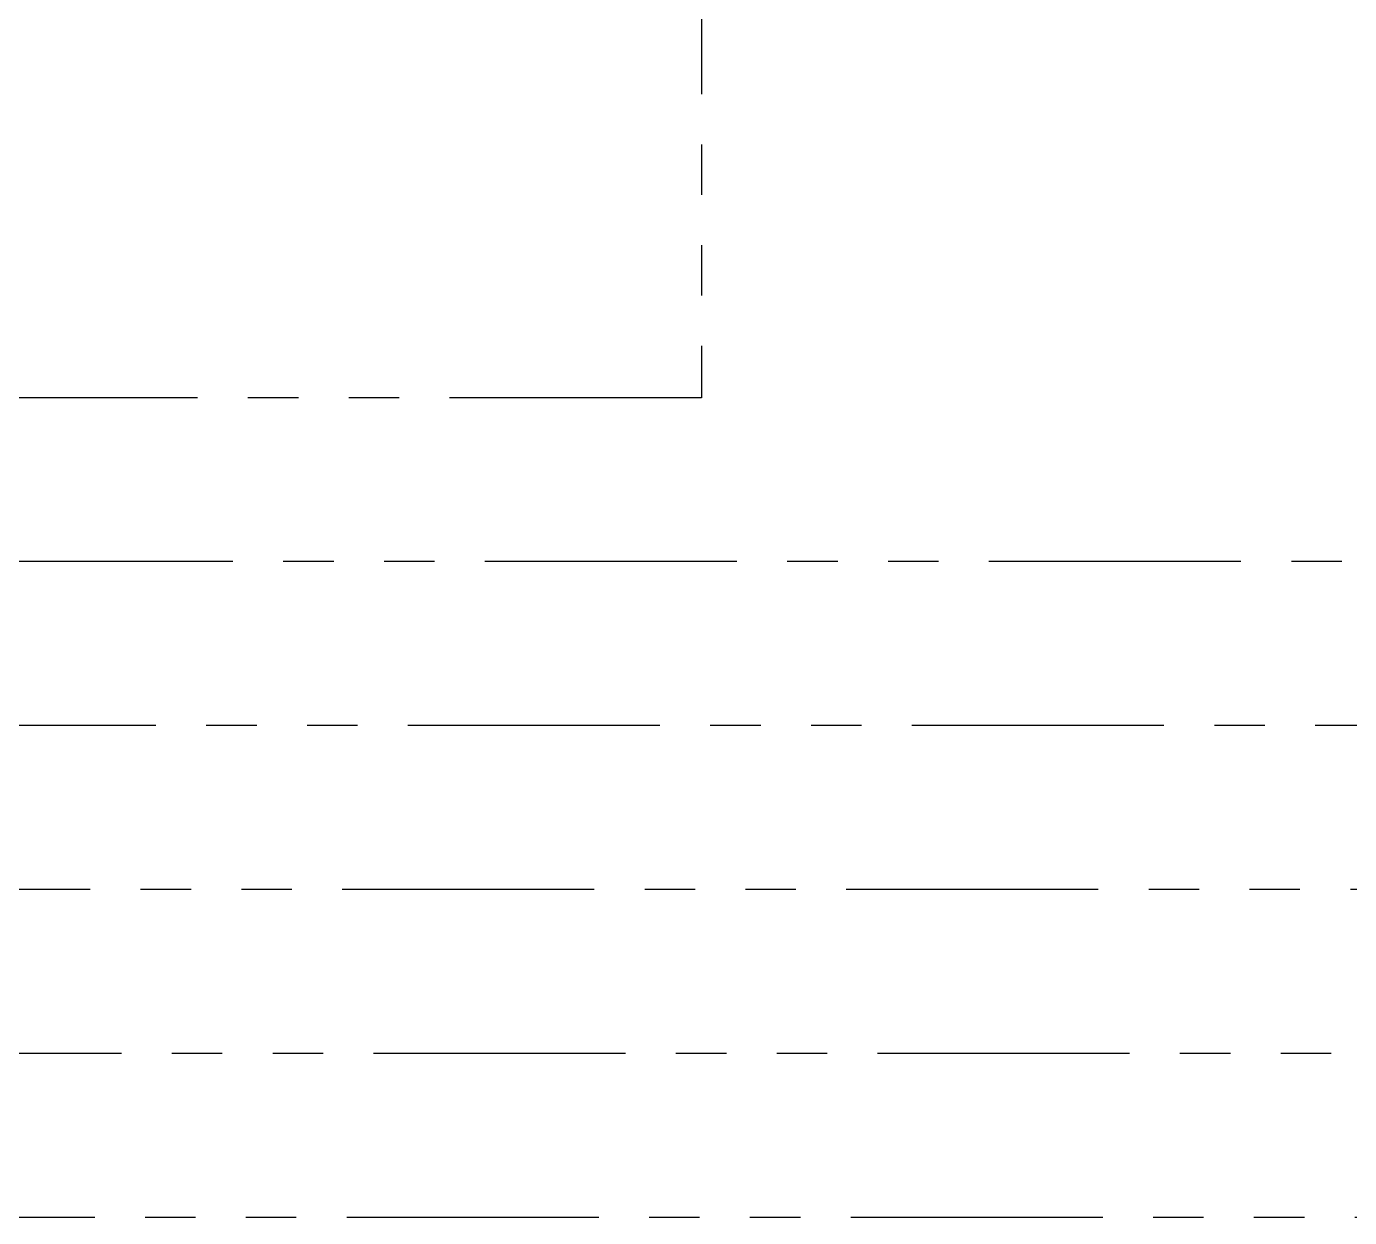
# Model space of a CAD drawing. Header units: millimetres. Extents: x 10547 to 11305, y 9897 to 10391.
# Drawn here: x 10901.78 to 10918.45, y 10132.02 to 10147.03 of the extents above; entities that cross this region are included whole.
import ezdxf

# ---------------------------------------------------------------- set-up
doc = ezdxf.new("R2010")
doc.units = ezdxf.units.MM
doc.linetypes.add('PHANTOM2', pattern=[31.75, 15.875, -3.175, 3.175, -3.175, 3.175, -3.175])
doc.layers.add('제어선', color=6, linetype='Continuous')

msp = doc.modelspace()

# ---------------------------------------------------------------- linework, layer by layer
at = {"layer": '제어선', "linetype": 'PHANTOM2', "ltscale": 0.2}
for p, q in [((10910.287, 10149.35), (10910.287, 10142.348, 0)), ((10910.287, 10142.348, 0), (10847.62, 10142.348, 0)), ((10929.782, 10140.282, 0), (10849.687, 10140.282, 0)), ((10954.212, 10138.216, 0), (10851.753, 10138.216, 0)), ((10966.085, 10136.149, 0), (10853.82, 10136.149, 0)), ((10985.529, 10134.083, 0), (10855.886, 10134.083, 0)), ((11010.591, 10132.016, 0), (10857.952, 10132.016, 0))]:
    msp.add_line(p, q, dxfattribs=at)

doc.saveas('drawing.dxf')
